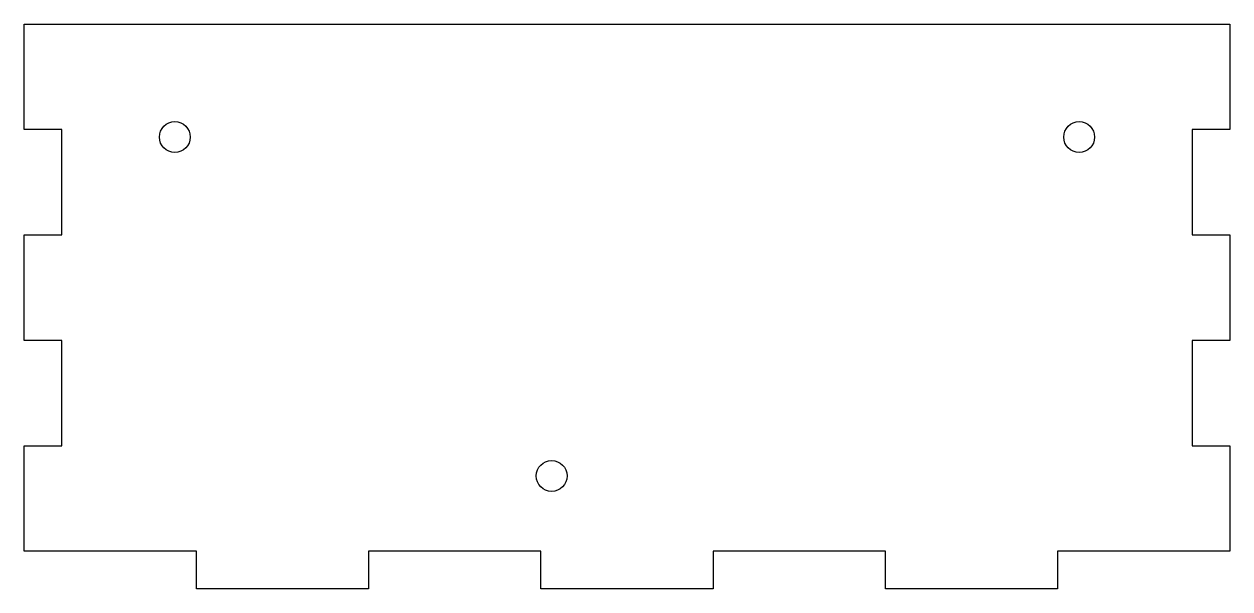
# Model space of a CAD drawing. Header units: millimetres. Extents: x -160 to 0, y -75 to 0.
import ezdxf

# ---------------------------------------------------------------- set-up
doc = ezdxf.new("R2010")
doc.units = ezdxf.units.MM
doc.layers.get('0').update_dxf_attribs({"linetype": 'CONTINUOUS'})

msp = doc.modelspace()

# ---------------------------------------------------------------- linework, layer by layer
msp.add_lwpolyline([(-160, 0), (0, 0), (0, -14), (-5, -14), (-5, -28), (0, -28), (0, -42), (-5, -42), (-5, -56), (0, -56), (0, -70), (-22.86, -70), (-22.86, -75), (-45.71, -75), (-45.71, -70), (-68.57, -70), (-68.57, -75), (-91.43, -75), (-91.43, -70), (-114.29, -70), (-114.29, -75), (-137.14, -75), (-137.14, -70), (-160, -70), (-160, -56), (-155, -56), (-155, -42), (-160, -42), (-160, -28), (-155, -28), (-155, -14), (-160, -14)], close=True)
for centre in [(-140, -15), (-20, -15), (-90, -60)]:
    msp.add_circle(centre, 2.05)

doc.saveas('drawing.dxf')
